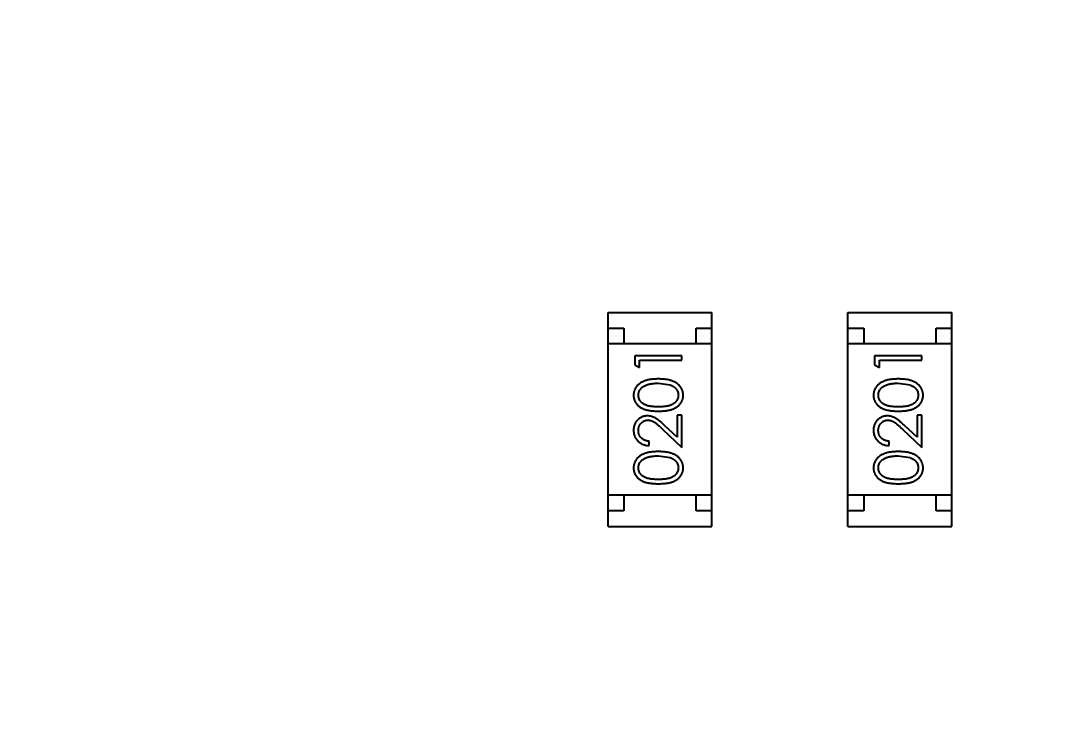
# Model space of a CAD drawing. Header units: inches. Extents: x 398 to 599, y 40 to 151.
# Drawn here: x 560.697 to 563.998, y 82.235 to 84.453 of the extents above; entities that cross this region are included whole.
import ezdxf

# ---------------------------------------------------------------- set-up
doc = ezdxf.new("R2010")
doc.units = ezdxf.units.IN
doc.header["$LTSCALE"] = 1.21
doc.header["$MEASUREMENT"] = 0
doc.header["$PDMODE"] = 3
doc.header["$PDSIZE"] = 0.3125
doc.layers.get('0').update_dxf_attribs({"linetype": 'CONTINUOUS'})
doc.layers.get('Defpoints').update_dxf_attribs({"linetype": 'CONTINUOUS'})
doc.layers.add('DIM', color=3, linetype='CONTINUOUS')
doc.styles.get("Standard").update_dxf_attribs({"font": 'txt', "width": 0.8})
doc.dimstyles.get("Standard").update_dxf_attribs({"dimtxt": 0.15625, "dimasz": 0.1875, "dimexe": 0.125, "dimexo": 0.0625, "dimgap": 0.09, "dimtad": 0, "dimtih": 1, "dimtoh": 1, "dimzin": 4, "dimdsep": 46, "dimtxsty": 'Standard', "dimblk": '_FILLED', "dimblk1": '_FILLED', "dimblk2": '_FILLED', "dimcen": 0.09, "dimazin": 1, "dimtp": 0.01, "dimtm": 0.01, "dimtfac": 1, "dimtofl": 0, "dimtmove": 0, "dimatfit": 3, "dimldrblk": '_FILLED', "dimfxl": 1, "dimtolj": 1, "dimtzin": 4, "dimarcsym": 0})

# ---------------------------------------------------------------- blocks, each defined once
blk = doc.blocks.new('_FILLED')
at = {"color": 0, "linetype": 'ByBlock'}
blk.add_solid([(0, 0), (-1, 0.1667), (-1, -0.1667)], dxfattribs=at)
blk = doc.blocks.new('*D71')
at = {"layer": 'Defpoints', "color": 0}
for p in [(570.261, 87.005), (553.751, 68.4022), (553.751, 64.8591)]:
    blk.add_point(p, dxfattribs=at)
at = {"layer": 'DIM', "color": 0, "lineweight": -2}
for p, q in [((570.261, 86.9425), (570.261, 64.7341)), ((553.751, 68.3397), (553.751, 64.7341)), ((555.751, 64.8591), (559.2494, 64.8591)), ((568.261, 64.8591), (564.7627, 64.8591))]:
    blk.add_line(p, q, dxfattribs=at)
at = {"layer": 'DIM', "color": 0, "lineweight": -2, "xscale": 2, "yscale": 2, "zscale": 2, "rotation": 180}
blk.add_blockref('_FILLED', (553.751, 64.8591), dxfattribs=at)
at = {"layer": 'DIM', "color": 0, "lineweight": -2, "xscale": 2, "yscale": 2, "zscale": 2}
blk.add_blockref('_FILLED', (570.261, 64.8591), dxfattribs=at)
at = {"layer": 'DIM', "color": 0, "insert": (562.006, 64.8591), "char_height": 2, "attachment_point": 5}
blk.add_mtext('\\A1;16.51', dxfattribs=at)

msp = doc.modelspace()

# ---------------------------------------------------------------- linework, layer by layer
at = {"color": 7, "linetype": 'Continuous'}
for p, q in [((562.5622, 82.8468), (562.5622, 83.5268)), ((562.5622, 83.5268), (562.8922, 83.5268)), ((562.8922, 82.8468), (562.8922, 83.5268)), ((563.3242, 82.8468), (563.3242, 83.5268)), ((563.3242, 83.5268), (563.6542, 83.5268)), ((563.6542, 82.8468), (563.6542, 83.5268)), ((562.5622, 83.4768), (562.6122, 83.4768)), ((562.6122, 83.4768), (562.6122, 83.4268)), ((562.8422, 83.4268), (562.8422, 83.4768)), ((562.8422, 83.4768), (562.8922, 83.4768)), ((563.3242, 83.4768), (563.3742, 83.4768)), ((563.3742, 83.4768), (563.3742, 83.4268)), ((563.6042, 83.4268), (563.6042, 83.4768)), ((563.6042, 83.4768), (563.6542, 83.4768)), ((562.8922, 83.4268), (562.5622, 83.4268)), ((563.6542, 83.4268), (563.3242, 83.4268)), ((562.6469, 83.3886), (562.6469, 83.3609)), ((562.7969, 83.3886), (562.6469, 83.3886)), ((562.7969, 83.3751), (562.7969, 83.3886)), ((563.4089, 83.3886), (563.4089, 83.3609)), ((563.5589, 83.3886), (563.4089, 83.3886)), ((563.5589, 83.3751), (563.5589, 83.3886)), ((562.6469, 83.3609), (562.6623, 83.3521)), ((562.6623, 83.3521), (562.6623, 83.3751)), ((562.6623, 83.3751), (562.7969, 83.3751)), ((563.4089, 83.3609), (563.4243, 83.3521)), ((563.4243, 83.3521), (563.4243, 83.3751)), ((563.4243, 83.3751), (563.5589, 83.3751)), ((562.7219, 83.3021), (562.7597, 83.2964)), ((563.4839, 83.3021), (563.5216, 83.2964)), ((562.7816, 83.2001), (562.7816, 83.1303)), ((562.7969, 83.2001), (562.7816, 83.2001)), ((562.7969, 83.0982), (562.7969, 83.2001)), ((563.5435, 83.2001), (563.5435, 83.1303)), ((563.5589, 83.2001), (563.5435, 83.2001)), ((563.5589, 83.0982), (563.5589, 83.2001)), ((562.7816, 83.1303), (562.7415, 83.1679)), ((563.5435, 83.1303), (563.5035, 83.1679)), ((562.7349, 83.1564), (562.7969, 83.0982)), ((563.4969, 83.1564), (563.5589, 83.0982)), ((562.6931, 83.104), (562.6931, 83.1174)), ((563.4551, 83.104), (563.4551, 83.1174)), ((562.7219, 83.0713), (562.7597, 83.0656)), ((563.4839, 83.0713), (563.5216, 83.0656)), ((562.8922, 82.9468), (562.5622, 82.9468)), ((562.6122, 82.9468), (562.6122, 82.8968)), ((562.8422, 82.8968), (562.8422, 82.9468)), ((563.6542, 82.9468), (563.3242, 82.9468)), ((563.3742, 82.9468), (563.3742, 82.8968)), ((563.6042, 82.8968), (563.6042, 82.9468)), ((562.6122, 82.8968), (562.5622, 82.8968)), ((562.8922, 82.8968), (562.8422, 82.8968)), ((563.3742, 82.8968), (563.3242, 82.8968)), ((563.6542, 82.8968), (563.6042, 82.8968)), ((562.5622, 82.8468), (562.8922, 82.8468)), ((563.3242, 82.8468), (563.6542, 82.8468))]:
    msp.add_line(p, q, dxfattribs=at)
for radius, start, end in [(23, 281.22586, 258.77532), (22.75, 294.44334, 241.13427)]:
    msp.add_arc((553.751, 92.925), radius, start, end, dxfattribs=at)
for points, knots in [([(562.722, 83.3155), (562.7197, 83.3155), (562.7152, 83.3154), (562.7086, 83.3151), (562.7024, 83.3146), (562.6966, 83.3139), (562.6911, 83.3129), (562.686, 83.3118), (562.6812, 83.3103), (562.6768, 83.3087), (562.6727, 83.3069), (562.6689, 83.305), (562.6653, 83.3029), (562.662, 83.3007), (562.659, 83.2982), (562.6562, 83.2957), (562.6537, 83.293), (562.6515, 83.2901), (562.6495, 83.2871), (562.6478, 83.284), (562.6463, 83.2808), (562.6452, 83.2776), (562.6442, 83.2742), (562.6436, 83.2708), (562.6432, 83.2673), (562.6431, 83.2649), (562.6431, 83.2637)], [0, 0, 0, 0, 0.065278, 0.127205, 0.186168, 0.241675, 0.294115, 0.343609, 0.390387, 0.434463, 0.476646, 0.517002, 0.555936, 0.593716, 0.630057, 0.665601, 0.700745, 0.734917, 0.768681, 0.802087, 0.834849, 0.867433, 0.900138, 0.932806, 0.966212, 1, 1, 1, 1]), ([(562.6585, 83.2642), (562.6586, 83.2658), (562.6587, 83.2691), (562.66, 83.274), (562.6621, 83.2786), (562.6645, 83.2824), (562.6668, 83.2852), (562.6688, 83.2873), (562.671, 83.2893), (562.6735, 83.2911), (562.6762, 83.2927), (562.6791, 83.2943), (562.6823, 83.2957), (562.6857, 83.2971), (562.6894, 83.2982), (562.6933, 83.2993), (562.6975, 83.3001), (562.7019, 83.3008), (562.7065, 83.3014), (562.7114, 83.3018), (562.7166, 83.302), (562.7201, 83.302), (562.7219, 83.3021)], [0, 0, 0, 0, 0.059689, 0.119507, 0.181075, 0.246162, 0.279894, 0.314468, 0.350403, 0.387474, 0.426147, 0.466624, 0.508745, 0.553328, 0.600058, 0.649177, 0.700552, 0.754894, 0.811825, 0.871514, 0.934319, 1, 1, 1, 1]), ([(562.8008, 83.2637), (562.8008, 83.2649), (562.8007, 83.2673), (562.8003, 83.2708), (562.7996, 83.2743), (562.7987, 83.2776), (562.7975, 83.2809), (562.7961, 83.2841), (562.7943, 83.2872), (562.7923, 83.2902), (562.7901, 83.2931), (562.7875, 83.2958), (562.7848, 83.2984), (562.7817, 83.3008), (562.7784, 83.303), (562.7748, 83.3051), (562.771, 83.307), (562.767, 83.3088), (562.7626, 83.3104), (562.7578, 83.3118), (562.7527, 83.3129), (562.7473, 83.3139), (562.7415, 83.3146), (562.7353, 83.3152), (562.7288, 83.3154), (562.7243, 83.3155), (562.722, 83.3155)], [0, 0, 0, 0, 0.033824, 0.067298, 0.10028, 0.133019, 0.165736, 0.198792, 0.232372, 0.266409, 0.301016, 0.336196, 0.371972, 0.408574, 0.446394, 0.485225, 0.525372, 0.567224, 0.611081, 0.65775, 0.70702, 0.759235, 0.814484, 0.873227, 0.934937, 1, 1, 1, 1]), ([(562.7597, 83.2964), (562.7607, 83.296), (562.7627, 83.2952), (562.7657, 83.2939), (562.7684, 83.2924), (562.7709, 83.2908), (562.7732, 83.2891), (562.7754, 83.2872), (562.7773, 83.2852), (562.7795, 83.2824), (562.7819, 83.2787), (562.7839, 83.274), (562.7852, 83.2692), (562.7853, 83.2659), (562.7854, 83.2642)], [0, 0, 0, 0, 0.075949, 0.148549, 0.218996, 0.286119, 0.351826, 0.416074, 0.478265, 0.540325, 0.660405, 0.774606, 0.887187, 1, 1, 1, 1]), ([(563.484, 83.3155), (563.4817, 83.3155), (563.4772, 83.3154), (563.4706, 83.3151), (563.4644, 83.3146), (563.4586, 83.3139), (563.4531, 83.3129), (563.448, 83.3118), (563.4432, 83.3103), (563.4388, 83.3087), (563.4347, 83.3069), (563.4309, 83.305), (563.4273, 83.3029), (563.424, 83.3007), (563.421, 83.2982), (563.4182, 83.2957), (563.4157, 83.293), (563.4135, 83.2901), (563.4115, 83.2871), (563.4098, 83.284), (563.4083, 83.2808), (563.4072, 83.2776), (563.4062, 83.2742), (563.4056, 83.2708), (563.4052, 83.2673), (563.4051, 83.2649), (563.4051, 83.2637)], [0, 0, 0, 0, 0.065278, 0.127205, 0.186168, 0.241675, 0.294115, 0.343609, 0.390387, 0.434463, 0.476646, 0.517002, 0.555936, 0.593716, 0.630057, 0.665601, 0.700745, 0.734917, 0.768681, 0.802087, 0.834849, 0.867433, 0.900138, 0.932806, 0.966212, 1, 1, 1, 1]), ([(563.4205, 83.2642), (563.4206, 83.2658), (563.4207, 83.2691), (563.422, 83.274), (563.4241, 83.2786), (563.4265, 83.2824), (563.4287, 83.2852), (563.4308, 83.2873), (563.433, 83.2893), (563.4355, 83.2911), (563.4382, 83.2927), (563.4411, 83.2943), (563.4443, 83.2957), (563.4477, 83.2971), (563.4514, 83.2982), (563.4553, 83.2993), (563.4595, 83.3001), (563.4639, 83.3008), (563.4685, 83.3014), (563.4734, 83.3018), (563.4786, 83.302), (563.4821, 83.302), (563.4839, 83.3021)], [0, 0, 0, 0, 0.059689, 0.119507, 0.181075, 0.246162, 0.279894, 0.314468, 0.350403, 0.387474, 0.426147, 0.466624, 0.508745, 0.553328, 0.600058, 0.649177, 0.700552, 0.754894, 0.811825, 0.871514, 0.934319, 1, 1, 1, 1]), ([(563.5628, 83.2637), (563.5628, 83.2649), (563.5627, 83.2673), (563.5623, 83.2708), (563.5616, 83.2743), (563.5607, 83.2776), (563.5595, 83.2809), (563.558, 83.2841), (563.5563, 83.2872), (563.5543, 83.2902), (563.5521, 83.2931), (563.5495, 83.2958), (563.5468, 83.2984), (563.5437, 83.3008), (563.5404, 83.303), (563.5368, 83.3051), (563.533, 83.307), (563.529, 83.3088), (563.5246, 83.3104), (563.5198, 83.3118), (563.5147, 83.3129), (563.5093, 83.3139), (563.5035, 83.3146), (563.4973, 83.3152), (563.4908, 83.3154), (563.4863, 83.3155), (563.484, 83.3155)], [0, 0, 0, 0, 0.033824, 0.067298, 0.10028, 0.133019, 0.165736, 0.198792, 0.232372, 0.266409, 0.301016, 0.336196, 0.371972, 0.408574, 0.446394, 0.485225, 0.525372, 0.567224, 0.611081, 0.65775, 0.70702, 0.759235, 0.814484, 0.873227, 0.934937, 1, 1, 1, 1]), ([(563.5216, 83.2964), (563.5227, 83.296), (563.5247, 83.2952), (563.5277, 83.2939), (563.5304, 83.2924), (563.5329, 83.2908), (563.5352, 83.2891), (563.5374, 83.2872), (563.5393, 83.2852), (563.5415, 83.2824), (563.5439, 83.2787), (563.5459, 83.274), (563.5472, 83.2692), (563.5473, 83.2659), (563.5474, 83.2642)], [0, 0, 0, 0, 0.075949, 0.148549, 0.218996, 0.286119, 0.351826, 0.416074, 0.478265, 0.540325, 0.660405, 0.774606, 0.887187, 1, 1, 1, 1]), ([(562.6431, 83.2637), (562.6431, 83.2626), (562.6432, 83.2602), (562.6436, 83.2568), (562.6442, 83.2534), (562.6452, 83.2501), (562.6463, 83.2469), (562.6478, 83.2438), (562.6495, 83.2408), (562.6514, 83.2378), (562.6537, 83.235), (562.6561, 83.2323), (562.6588, 83.2299), (562.6618, 83.2275), (562.665, 83.2254), (562.6684, 83.2233), (562.6721, 83.2215), (562.6761, 83.2199), (562.6804, 83.2184), (562.6851, 83.2171), (562.6902, 83.216), (562.6958, 83.2151), (562.7017, 83.2144), (562.7081, 83.2139), (562.7149, 83.2136), (562.7196, 83.2136), (562.722, 83.2136)], [0, 0, 0, 0, 0.033742, 0.066533, 0.099153, 0.13154, 0.164087, 0.196563, 0.229707, 0.263315, 0.297504, 0.331686, 0.366482, 0.4021, 0.438958, 0.476748, 0.515985, 0.556589, 0.599519, 0.645765, 0.695487, 0.748721, 0.805687, 0.866754, 0.931405, 1, 1, 1, 1]), ([(562.7219, 83.2271), (562.7199, 83.2271), (562.716, 83.2271), (562.7104, 83.2273), (562.7051, 83.2277), (562.7002, 83.2282), (562.6956, 83.2288), (562.6915, 83.2296), (562.6878, 83.2305), (562.6843, 83.2316), (562.6812, 83.2329), (562.6783, 83.2342), (562.6756, 83.2357), (562.6731, 83.2373), (562.6708, 83.2391), (562.6687, 83.241), (562.6667, 83.243), (562.6645, 83.2459), (562.6621, 83.2496), (562.66, 83.2543), (562.6587, 83.2592), (562.6586, 83.2625), (562.6585, 83.2642)], [0, 0, 0, 0, 0.073302, 0.142286, 0.206253, 0.266017, 0.321612, 0.372532, 0.419497, 0.462398, 0.502825, 0.541489, 0.579034, 0.615143, 0.650298, 0.684912, 0.718701, 0.752189, 0.817245, 0.879117, 0.939613, 1, 1, 1, 1]), ([(562.7854, 83.2642), (562.7853, 83.2625), (562.7852, 83.2592), (562.7839, 83.2544), (562.7818, 83.2496), (562.7794, 83.2459), (562.7771, 83.243), (562.7752, 83.241), (562.773, 83.2391), (562.7707, 83.2373), (562.7682, 83.2357), (562.7655, 83.2342), (562.7626, 83.2328), (562.7595, 83.2316), (562.7561, 83.2305), (562.7523, 83.2296), (562.7482, 83.2288), (562.7437, 83.2281), (562.7388, 83.2277), (562.7335, 83.2273), (562.7278, 83.2271), (562.7239, 83.2271), (562.7219, 83.2271)], [0, 0, 0, 0, 0.060034, 0.120278, 0.182348, 0.247919, 0.281641, 0.315701, 0.350322, 0.385703, 0.421819, 0.459196, 0.497866, 0.538301, 0.58121, 0.628183, 0.679403, 0.734699, 0.794074, 0.858416, 0.927049, 1, 1, 1, 1]), ([(562.722, 83.2136), (562.7244, 83.2136), (562.729, 83.2136), (562.7358, 83.2139), (562.7421, 83.2144), (562.7481, 83.2152), (562.7536, 83.2161), (562.7588, 83.2171), (562.7635, 83.2184), (562.7678, 83.2199), (562.7718, 83.2216), (562.7755, 83.2235), (562.779, 83.2255), (562.7822, 83.2277), (562.7852, 83.23), (562.7879, 83.2325), (562.7904, 83.2351), (562.7926, 83.2379), (562.7945, 83.2408), (562.7962, 83.2439), (562.7976, 83.2469), (562.7987, 83.2501), (562.7997, 83.2534), (562.8003, 83.2568), (562.8007, 83.2602), (562.8008, 83.2626), (562.8008, 83.2637)], [0, 0, 0, 0, 0.068113, 0.132564, 0.193427, 0.250218, 0.303569, 0.353576, 0.400235, 0.443586, 0.484619, 0.524292, 0.56238, 0.599049, 0.63494, 0.669782, 0.704009, 0.737842, 0.771098, 0.803896, 0.836415, 0.868639, 0.900715, 0.933378, 0.966213, 1, 1, 1, 1]), ([(563.4051, 83.2637), (563.4051, 83.2626), (563.4051, 83.2602), (563.4056, 83.2568), (563.4062, 83.2534), (563.4072, 83.2501), (563.4083, 83.2469), (563.4098, 83.2438), (563.4115, 83.2408), (563.4134, 83.2378), (563.4157, 83.235), (563.4181, 83.2323), (563.4208, 83.2299), (563.4238, 83.2275), (563.427, 83.2254), (563.4304, 83.2233), (563.4341, 83.2215), (563.4381, 83.2199), (563.4424, 83.2184), (563.4471, 83.2171), (563.4522, 83.216), (563.4578, 83.2151), (563.4637, 83.2144), (563.4701, 83.2139), (563.4769, 83.2136), (563.4816, 83.2136), (563.484, 83.2136)], [0, 0, 0, 0, 0.033742, 0.066533, 0.099153, 0.13154, 0.164087, 0.196563, 0.229707, 0.263315, 0.297504, 0.331686, 0.366482, 0.4021, 0.438958, 0.476748, 0.515985, 0.556589, 0.599519, 0.645765, 0.695487, 0.748721, 0.805687, 0.866754, 0.931405, 1, 1, 1, 1]), ([(563.4839, 83.2271), (563.4819, 83.2271), (563.478, 83.2271), (563.4724, 83.2273), (563.4671, 83.2277), (563.4622, 83.2282), (563.4576, 83.2288), (563.4535, 83.2296), (563.4497, 83.2305), (563.4463, 83.2316), (563.4432, 83.2329), (563.4403, 83.2342), (563.4376, 83.2357), (563.4351, 83.2373), (563.4328, 83.2391), (563.4307, 83.241), (563.4287, 83.243), (563.4265, 83.2459), (563.4241, 83.2496), (563.422, 83.2543), (563.4207, 83.2592), (563.4206, 83.2625), (563.4205, 83.2642)], [0, 0, 0, 0, 0.073302, 0.142286, 0.206253, 0.266017, 0.321612, 0.372532, 0.419497, 0.462398, 0.502825, 0.541489, 0.579034, 0.615143, 0.650298, 0.684912, 0.718701, 0.752189, 0.817245, 0.879117, 0.939613, 1, 1, 1, 1]), ([(563.5474, 83.2642), (563.5473, 83.2625), (563.5471, 83.2592), (563.5458, 83.2544), (563.5438, 83.2496), (563.5414, 83.2459), (563.5391, 83.243), (563.5372, 83.241), (563.535, 83.2391), (563.5327, 83.2373), (563.5302, 83.2357), (563.5275, 83.2342), (563.5246, 83.2328), (563.5215, 83.2316), (563.5181, 83.2305), (563.5143, 83.2296), (563.5101, 83.2288), (563.5056, 83.2281), (563.5007, 83.2277), (563.4955, 83.2273), (563.4898, 83.2271), (563.4859, 83.2271), (563.4839, 83.2271)], [0, 0, 0, 0, 0.060034, 0.120278, 0.182348, 0.247919, 0.281641, 0.315701, 0.350322, 0.385703, 0.421819, 0.459196, 0.497866, 0.538301, 0.58121, 0.628183, 0.679403, 0.734699, 0.794074, 0.858416, 0.927049, 1, 1, 1, 1]), ([(563.484, 83.2136), (563.4864, 83.2136), (563.491, 83.2136), (563.4978, 83.2139), (563.5041, 83.2144), (563.5101, 83.2152), (563.5156, 83.2161), (563.5208, 83.2171), (563.5255, 83.2184), (563.5298, 83.2199), (563.5338, 83.2216), (563.5375, 83.2235), (563.541, 83.2255), (563.5442, 83.2277), (563.5472, 83.23), (563.5499, 83.2325), (563.5523, 83.2351), (563.5545, 83.2379), (563.5565, 83.2408), (563.5582, 83.2439), (563.5596, 83.2469), (563.5607, 83.2501), (563.5617, 83.2534), (563.5623, 83.2568), (563.5627, 83.2602), (563.5628, 83.2626), (563.5628, 83.2637)], [0, 0, 0, 0, 0.068113, 0.132564, 0.193427, 0.250218, 0.303569, 0.353576, 0.400235, 0.443586, 0.484619, 0.524292, 0.56238, 0.599049, 0.63494, 0.669782, 0.704009, 0.737842, 0.771098, 0.803896, 0.836415, 0.868639, 0.900715, 0.933378, 0.966213, 1, 1, 1, 1]), ([(562.6877, 83.1982), (562.6862, 83.1982), (562.6833, 83.1981), (562.679, 83.1975), (562.6748, 83.1965), (562.6708, 83.1952), (562.667, 83.1934), (562.6633, 83.1912), (562.6597, 83.1887), (562.6563, 83.1857), (562.6532, 83.1825), (562.6505, 83.179), (562.6482, 83.1752), (562.6463, 83.1712), (562.6449, 83.167), (562.6439, 83.1625), (562.6432, 83.1578), (562.6431, 83.1545), (562.6431, 83.1529)], [0, 0, 0, 0, 0.06271, 0.123347, 0.183401, 0.242828, 0.302097, 0.36242, 0.423725, 0.487032, 0.550491, 0.612709, 0.674265, 0.73617, 0.799211, 0.863483, 0.930525, 1, 1, 1, 1]), ([(562.7415, 83.1679), (562.74, 83.1693), (562.737, 83.1721), (562.7326, 83.176), (562.7285, 83.1796), (562.7246, 83.1828), (562.721, 83.1856), (562.7176, 83.1881), (562.7145, 83.1902), (562.7106, 83.1925), (562.7059, 83.1948), (562.7, 83.1968), (562.6939, 83.198), (562.6898, 83.1981), (562.6877, 83.1982)], [0, 0, 0, 0, 0.09953, 0.192079, 0.277712, 0.357454, 0.429648, 0.495771, 0.555538, 0.608657, 0.707578, 0.804328, 0.901298, 1, 1, 1, 1]), ([(563.4497, 83.1982), (563.4482, 83.1982), (563.4453, 83.1981), (563.441, 83.1975), (563.4368, 83.1965), (563.4328, 83.1952), (563.429, 83.1934), (563.4253, 83.1912), (563.4217, 83.1887), (563.4183, 83.1857), (563.4152, 83.1825), (563.4125, 83.179), (563.4102, 83.1752), (563.4083, 83.1712), (563.4069, 83.167), (563.4059, 83.1625), (563.4052, 83.1578), (563.4051, 83.1545), (563.4051, 83.1529)], [0, 0, 0, 0, 0.06271, 0.123347, 0.183401, 0.242828, 0.302097, 0.36242, 0.423725, 0.487032, 0.550491, 0.612709, 0.674265, 0.73617, 0.799211, 0.863483, 0.930525, 1, 1, 1, 1]), ([(563.5035, 83.1679), (563.502, 83.1693), (563.499, 83.1721), (563.4946, 83.176), (563.4905, 83.1796), (563.4866, 83.1828), (563.483, 83.1856), (563.4796, 83.1881), (563.4765, 83.1902), (563.4726, 83.1925), (563.4679, 83.1948), (563.462, 83.1968), (563.4559, 83.198), (563.4518, 83.1981), (563.4497, 83.1982)], [0, 0, 0, 0, 0.09953, 0.192079, 0.277712, 0.357454, 0.429648, 0.495771, 0.555538, 0.608657, 0.707578, 0.804328, 0.901298, 1, 1, 1, 1]), ([(562.6585, 83.1522), (562.6585, 83.1533), (562.6586, 83.1555), (562.659, 83.1588), (562.6597, 83.1619), (562.6607, 83.1648), (562.6619, 83.1677), (562.6635, 83.1704), (562.6653, 83.1729), (562.6674, 83.1753), (562.6697, 83.1775), (562.6721, 83.1794), (562.6746, 83.1811), (562.6773, 83.1824), (562.68, 83.1835), (562.6829, 83.1842), (562.6858, 83.1847), (562.6879, 83.1847), (562.6889, 83.1847)], [0, 0, 0, 0, 0.068027, 0.133505, 0.19695, 0.26027, 0.322741, 0.384982, 0.448465, 0.513424, 0.578224, 0.640011, 0.700094, 0.760067, 0.819012, 0.877878, 0.938035, 1, 1, 1, 1]), ([(562.6889, 83.1847), (562.6905, 83.1847), (562.6938, 83.1846), (562.6985, 83.1835), (562.7032, 83.1818), (562.707, 83.1798), (562.7101, 83.1778), (562.7128, 83.1759), (562.7157, 83.1736), (562.719, 83.1709), (562.7226, 83.1678), (562.7264, 83.1644), (562.7305, 83.1605), (562.7334, 83.1578), (562.7349, 83.1564)], [0, 0, 0, 0, 0.088014, 0.174976, 0.2638, 0.355443, 0.406413, 0.465519, 0.533076, 0.609353, 0.693899, 0.787171, 0.889197, 1, 1, 1, 1]), ([(563.4205, 83.1522), (563.4205, 83.1533), (563.4206, 83.1555), (563.421, 83.1588), (563.4217, 83.1619), (563.4227, 83.1648), (563.4239, 83.1677), (563.4255, 83.1704), (563.4273, 83.1729), (563.4294, 83.1753), (563.4317, 83.1775), (563.4341, 83.1794), (563.4366, 83.1811), (563.4393, 83.1824), (563.442, 83.1835), (563.4449, 83.1842), (563.4478, 83.1847), (563.4499, 83.1847), (563.4509, 83.1847)], [0, 0, 0, 0, 0.068027, 0.133505, 0.19695, 0.26027, 0.322741, 0.384982, 0.448465, 0.513424, 0.578224, 0.640011, 0.700094, 0.760067, 0.819012, 0.877878, 0.938035, 1, 1, 1, 1]), ([(563.4509, 83.1847), (563.4525, 83.1847), (563.4557, 83.1846), (563.4605, 83.1835), (563.4652, 83.1818), (563.469, 83.1798), (563.4721, 83.1778), (563.4748, 83.1759), (563.4777, 83.1736), (563.481, 83.1709), (563.4845, 83.1678), (563.4884, 83.1644), (563.4925, 83.1605), (563.4954, 83.1578), (563.4969, 83.1564)], [0, 0, 0, 0, 0.088014, 0.174976, 0.2638, 0.355443, 0.406413, 0.465519, 0.533076, 0.609353, 0.693899, 0.787171, 0.889197, 1, 1, 1, 1]), ([(562.6431, 83.1529), (562.6431, 83.1512), (562.6432, 83.1479), (562.6439, 83.1431), (562.645, 83.1385), (562.6465, 83.134), (562.6485, 83.1298), (562.651, 83.1258), (562.6538, 83.122), (562.6571, 83.1184), (562.6607, 83.1152), (562.6646, 83.1123), (562.6688, 83.1099), (562.6732, 83.1078), (562.6778, 83.1062), (562.6827, 83.105), (562.6878, 83.1042), (562.6913, 83.1041), (562.6931, 83.104)], [0, 0, 0, 0, 0.06445, 0.126725, 0.187421, 0.247417, 0.306749, 0.366595, 0.427749, 0.490235, 0.553031, 0.614805, 0.676505, 0.738096, 0.801021, 0.864897, 0.931209, 1, 1, 1, 1]), ([(562.6931, 83.1174), (562.6918, 83.1176), (562.6892, 83.1178), (562.6854, 83.1186), (562.6818, 83.1195), (562.6785, 83.1207), (562.6754, 83.1223), (562.6726, 83.124), (562.6699, 83.126), (562.6675, 83.1282), (562.6654, 83.1307), (562.6635, 83.1333), (562.662, 83.1361), (562.6607, 83.139), (562.6597, 83.1421), (562.659, 83.1453), (562.6586, 83.1487), (562.6585, 83.151), (562.6585, 83.1522)], [0, 0, 0, 0, 0.073648, 0.143686, 0.210962, 0.275557, 0.338064, 0.399311, 0.4594, 0.51934, 0.579024, 0.637809, 0.695959, 0.754122, 0.813113, 0.873453, 0.935561, 1, 1, 1, 1]), ([(563.4051, 83.1529), (563.4051, 83.1512), (563.4052, 83.1479), (563.4059, 83.1431), (563.407, 83.1385), (563.4085, 83.134), (563.4105, 83.1298), (563.4129, 83.1258), (563.4158, 83.122), (563.4191, 83.1184), (563.4227, 83.1152), (563.4266, 83.1123), (563.4308, 83.1099), (563.4352, 83.1078), (563.4398, 83.1062), (563.4447, 83.105), (563.4498, 83.1042), (563.4533, 83.1041), (563.4551, 83.104)], [0, 0, 0, 0, 0.06445, 0.126725, 0.187421, 0.247417, 0.306749, 0.366595, 0.427749, 0.490235, 0.553031, 0.614805, 0.676505, 0.738096, 0.801021, 0.864897, 0.931209, 1, 1, 1, 1]), ([(563.4551, 83.1174), (563.4538, 83.1176), (563.4511, 83.1178), (563.4474, 83.1186), (563.4438, 83.1195), (563.4405, 83.1207), (563.4374, 83.1223), (563.4346, 83.124), (563.4319, 83.126), (563.4295, 83.1282), (563.4274, 83.1307), (563.4255, 83.1333), (563.424, 83.1361), (563.4227, 83.139), (563.4217, 83.1421), (563.421, 83.1453), (563.4206, 83.1487), (563.4205, 83.151), (563.4205, 83.1522)], [0, 0, 0, 0, 0.073648, 0.143686, 0.210962, 0.275557, 0.338064, 0.399311, 0.4594, 0.51934, 0.579024, 0.637809, 0.695959, 0.754122, 0.813113, 0.873453, 0.935561, 1, 1, 1, 1]), ([(562.722, 83.0847), (562.7197, 83.0847), (562.7152, 83.0847), (562.7086, 83.0844), (562.7024, 83.0838), (562.6966, 83.0831), (562.6911, 83.0821), (562.686, 83.081), (562.6812, 83.0796), (562.6768, 83.078), (562.6727, 83.0761), (562.6689, 83.0742), (562.6653, 83.0721), (562.662, 83.0699), (562.659, 83.0675), (562.6562, 83.0649), (562.6537, 83.0622), (562.6515, 83.0593), (562.6495, 83.0563), (562.6478, 83.0532), (562.6463, 83.0501), (562.6452, 83.0468), (562.6442, 83.0435), (562.6436, 83.04), (562.6432, 83.0365), (562.6431, 83.0342), (562.6431, 83.033)], [0, 0, 0, 0, 0.065278, 0.127205, 0.186168, 0.241675, 0.294115, 0.343609, 0.390387, 0.434463, 0.476646, 0.517002, 0.555936, 0.593716, 0.630057, 0.665601, 0.700745, 0.734917, 0.768681, 0.802087, 0.834849, 0.867433, 0.900138, 0.932806, 0.966212, 1, 1, 1, 1]), ([(562.6585, 83.0334), (562.6586, 83.0351), (562.6587, 83.0383), (562.66, 83.0432), (562.6621, 83.0479), (562.6645, 83.0516), (562.6668, 83.0545), (562.6688, 83.0565), (562.671, 83.0585), (562.6735, 83.0603), (562.6762, 83.062), (562.6791, 83.0635), (562.6823, 83.065), (562.6857, 83.0663), (562.6894, 83.0674), (562.6933, 83.0685), (562.6975, 83.0693), (562.7019, 83.0701), (562.7065, 83.0706), (562.7114, 83.071), (562.7166, 83.0712), (562.7201, 83.0713), (562.7219, 83.0713)], [0, 0, 0, 0, 0.059689, 0.119507, 0.181075, 0.246162, 0.279894, 0.314468, 0.350403, 0.387474, 0.426147, 0.466624, 0.508745, 0.553328, 0.600058, 0.649177, 0.700552, 0.754894, 0.811825, 0.871514, 0.934319, 1, 1, 1, 1]), ([(562.8008, 83.033), (562.8008, 83.0342), (562.8007, 83.0365), (562.8003, 83.0401), (562.7996, 83.0435), (562.7987, 83.0468), (562.7975, 83.0501), (562.7961, 83.0533), (562.7943, 83.0564), (562.7923, 83.0594), (562.7901, 83.0623), (562.7875, 83.065), (562.7848, 83.0676), (562.7817, 83.07), (562.7784, 83.0723), (562.7748, 83.0743), (562.771, 83.0763), (562.767, 83.0781), (562.7626, 83.0797), (562.7578, 83.081), (562.7527, 83.0822), (562.7473, 83.0831), (562.7415, 83.0838), (562.7353, 83.0844), (562.7288, 83.0847), (562.7243, 83.0847), (562.722, 83.0847)], [0, 0, 0, 0, 0.033824, 0.067298, 0.10028, 0.133019, 0.165736, 0.198792, 0.232372, 0.266409, 0.301016, 0.336196, 0.371972, 0.408574, 0.446394, 0.485225, 0.525372, 0.567224, 0.611081, 0.65775, 0.70702, 0.759235, 0.814484, 0.873227, 0.934937, 1, 1, 1, 1]), ([(562.7597, 83.0656), (562.7607, 83.0652), (562.7627, 83.0645), (562.7657, 83.0631), (562.7684, 83.0617), (562.7709, 83.0601), (562.7732, 83.0583), (562.7754, 83.0565), (562.7773, 83.0545), (562.7795, 83.0516), (562.7819, 83.048), (562.7839, 83.0433), (562.7852, 83.0384), (562.7853, 83.0351), (562.7854, 83.0334)], [0, 0, 0, 0, 0.075949, 0.148549, 0.218996, 0.286119, 0.351826, 0.416074, 0.478265, 0.540325, 0.660405, 0.774606, 0.887187, 1, 1, 1, 1]), ([(563.484, 83.0847), (563.4817, 83.0847), (563.4772, 83.0847), (563.4706, 83.0844), (563.4644, 83.0838), (563.4586, 83.0831), (563.4531, 83.0821), (563.448, 83.081), (563.4432, 83.0796), (563.4388, 83.078), (563.4347, 83.0761), (563.4309, 83.0742), (563.4273, 83.0721), (563.424, 83.0699), (563.421, 83.0675), (563.4182, 83.0649), (563.4157, 83.0622), (563.4135, 83.0593), (563.4115, 83.0563), (563.4098, 83.0532), (563.4083, 83.0501), (563.4072, 83.0468), (563.4062, 83.0435), (563.4056, 83.04), (563.4052, 83.0365), (563.4051, 83.0342), (563.4051, 83.033)], [0, 0, 0, 0, 0.065278, 0.127205, 0.186168, 0.241675, 0.294115, 0.343609, 0.390387, 0.434463, 0.476646, 0.517002, 0.555936, 0.593716, 0.630057, 0.665601, 0.700745, 0.734917, 0.768681, 0.802087, 0.834849, 0.867433, 0.900138, 0.932806, 0.966212, 1, 1, 1, 1]), ([(563.4205, 83.0334), (563.4206, 83.0351), (563.4207, 83.0383), (563.422, 83.0432), (563.4241, 83.0479), (563.4265, 83.0516), (563.4287, 83.0545), (563.4308, 83.0565), (563.433, 83.0585), (563.4355, 83.0603), (563.4382, 83.062), (563.4411, 83.0635), (563.4443, 83.065), (563.4477, 83.0663), (563.4514, 83.0674), (563.4553, 83.0685), (563.4595, 83.0693), (563.4639, 83.0701), (563.4685, 83.0706), (563.4734, 83.071), (563.4786, 83.0712), (563.4821, 83.0713), (563.4839, 83.0713)], [0, 0, 0, 0, 0.059689, 0.119507, 0.181075, 0.246162, 0.279894, 0.314468, 0.350403, 0.387474, 0.426147, 0.466624, 0.508745, 0.553328, 0.600058, 0.649177, 0.700552, 0.754894, 0.811825, 0.871514, 0.934319, 1, 1, 1, 1]), ([(563.5628, 83.033), (563.5628, 83.0342), (563.5627, 83.0365), (563.5623, 83.0401), (563.5616, 83.0435), (563.5607, 83.0468), (563.5595, 83.0501), (563.558, 83.0533), (563.5563, 83.0564), (563.5543, 83.0594), (563.5521, 83.0623), (563.5495, 83.065), (563.5468, 83.0676), (563.5437, 83.07), (563.5404, 83.0723), (563.5368, 83.0743), (563.533, 83.0763), (563.529, 83.0781), (563.5246, 83.0797), (563.5198, 83.081), (563.5147, 83.0822), (563.5093, 83.0831), (563.5035, 83.0838), (563.4973, 83.0844), (563.4908, 83.0847), (563.4863, 83.0847), (563.484, 83.0847)], [0, 0, 0, 0, 0.033824, 0.067298, 0.10028, 0.133019, 0.165736, 0.198792, 0.232372, 0.266409, 0.301016, 0.336196, 0.371972, 0.408574, 0.446394, 0.485225, 0.525372, 0.567224, 0.611081, 0.65775, 0.70702, 0.759235, 0.814484, 0.873227, 0.934937, 1, 1, 1, 1]), ([(563.5216, 83.0656), (563.5227, 83.0652), (563.5247, 83.0645), (563.5277, 83.0631), (563.5304, 83.0617), (563.5329, 83.0601), (563.5352, 83.0583), (563.5374, 83.0565), (563.5393, 83.0545), (563.5415, 83.0516), (563.5439, 83.048), (563.5459, 83.0433), (563.5472, 83.0384), (563.5473, 83.0351), (563.5474, 83.0334)], [0, 0, 0, 0, 0.075949, 0.148549, 0.218996, 0.286119, 0.351826, 0.416074, 0.478265, 0.540325, 0.660405, 0.774606, 0.887187, 1, 1, 1, 1]), ([(562.6431, 83.033), (562.6431, 83.0318), (562.6432, 83.0295), (562.6436, 83.026), (562.6442, 83.0226), (562.6452, 83.0193), (562.6463, 83.0161), (562.6478, 83.013), (562.6495, 83.01), (562.6514, 83.007), (562.6537, 83.0042), (562.6561, 83.0015), (562.6588, 82.9991), (562.6618, 82.9968), (562.665, 82.9946), (562.6684, 82.9926), (562.6721, 82.9908), (562.6761, 82.9891), (562.6804, 82.9876), (562.6851, 82.9863), (562.6902, 82.9852), (562.6958, 82.9844), (562.7017, 82.9837), (562.7081, 82.9832), (562.7149, 82.9829), (562.7196, 82.9828), (562.722, 82.9828)], [0, 0, 0, 0, 0.033742, 0.066533, 0.099153, 0.13154, 0.164087, 0.196563, 0.229707, 0.263315, 0.297504, 0.331686, 0.366482, 0.4021, 0.438958, 0.476748, 0.515985, 0.556589, 0.599519, 0.645765, 0.695487, 0.748721, 0.805687, 0.866754, 0.931405, 1, 1, 1, 1]), ([(562.7219, 82.9963), (562.7199, 82.9963), (562.716, 82.9963), (562.7104, 82.9966), (562.7051, 82.9969), (562.7002, 82.9974), (562.6956, 82.998), (562.6915, 82.9989), (562.6878, 82.9998), (562.6843, 83.0009), (562.6812, 83.0021), (562.6783, 83.0034), (562.6756, 83.0049), (562.6731, 83.0066), (562.6708, 83.0083), (562.6687, 83.0102), (562.6667, 83.0122), (562.6645, 83.0151), (562.6621, 83.0188), (562.66, 83.0235), (562.6587, 83.0284), (562.6586, 83.0318), (562.6585, 83.0334)], [0, 0, 0, 0, 0.073302, 0.142286, 0.206253, 0.266017, 0.321612, 0.372532, 0.419497, 0.462398, 0.502825, 0.541489, 0.579034, 0.615143, 0.650298, 0.684912, 0.718701, 0.752189, 0.817245, 0.879117, 0.939613, 1, 1, 1, 1]), ([(562.7854, 83.0334), (562.7853, 83.0318), (562.7852, 83.0285), (562.7839, 83.0236), (562.7818, 83.0189), (562.7794, 83.0151), (562.7771, 83.0122), (562.7752, 83.0102), (562.773, 83.0083), (562.7707, 83.0065), (562.7682, 83.0049), (562.7655, 83.0034), (562.7626, 83.0021), (562.7595, 83.0008), (562.7561, 82.9997), (562.7523, 82.9988), (562.7482, 82.998), (562.7437, 82.9974), (562.7388, 82.9969), (562.7335, 82.9966), (562.7278, 82.9963), (562.7239, 82.9963), (562.7219, 82.9963)], [0, 0, 0, 0, 0.060034, 0.120278, 0.182348, 0.247919, 0.281641, 0.315701, 0.350322, 0.385703, 0.421819, 0.459196, 0.497866, 0.538301, 0.58121, 0.628183, 0.679403, 0.734699, 0.794074, 0.858416, 0.927049, 1, 1, 1, 1]), ([(562.722, 82.9828), (562.7244, 82.9828), (562.729, 82.9829), (562.7358, 82.9832), (562.7421, 82.9837), (562.7481, 82.9844), (562.7536, 82.9853), (562.7588, 82.9863), (562.7635, 82.9877), (562.7678, 82.9892), (562.7718, 82.9909), (562.7755, 82.9927), (562.779, 82.9947), (562.7822, 82.9969), (562.7852, 82.9992), (562.7879, 83.0017), (562.7904, 83.0044), (562.7926, 83.0071), (562.7945, 83.0101), (562.7962, 83.0131), (562.7976, 83.0162), (562.7987, 83.0194), (562.7997, 83.0226), (562.8003, 83.026), (562.8007, 83.0295), (562.8008, 83.0318), (562.8008, 83.033)], [0, 0, 0, 0, 0.068113, 0.132564, 0.193427, 0.250218, 0.303569, 0.353576, 0.400235, 0.443586, 0.484619, 0.524292, 0.56238, 0.599049, 0.63494, 0.669782, 0.704009, 0.737842, 0.771098, 0.803896, 0.836415, 0.868639, 0.900715, 0.933378, 0.966213, 1, 1, 1, 1]), ([(563.4051, 83.033), (563.4051, 83.0318), (563.4051, 83.0295), (563.4056, 83.026), (563.4062, 83.0226), (563.4072, 83.0193), (563.4083, 83.0161), (563.4098, 83.013), (563.4115, 83.01), (563.4134, 83.007), (563.4157, 83.0042), (563.4181, 83.0015), (563.4208, 82.9991), (563.4238, 82.9968), (563.427, 82.9946), (563.4304, 82.9926), (563.4341, 82.9908), (563.4381, 82.9891), (563.4424, 82.9876), (563.4471, 82.9863), (563.4522, 82.9852), (563.4578, 82.9844), (563.4637, 82.9837), (563.4701, 82.9832), (563.4769, 82.9829), (563.4816, 82.9828), (563.484, 82.9828)], [0, 0, 0, 0, 0.033742, 0.066533, 0.099153, 0.13154, 0.164087, 0.196563, 0.229707, 0.263315, 0.297504, 0.331686, 0.366482, 0.4021, 0.438958, 0.476748, 0.515985, 0.556589, 0.599519, 0.645765, 0.695487, 0.748721, 0.805687, 0.866754, 0.931405, 1, 1, 1, 1]), ([(563.4839, 82.9963), (563.4819, 82.9963), (563.478, 82.9963), (563.4724, 82.9966), (563.4671, 82.9969), (563.4622, 82.9974), (563.4576, 82.998), (563.4535, 82.9989), (563.4497, 82.9998), (563.4463, 83.0009), (563.4432, 83.0021), (563.4403, 83.0034), (563.4376, 83.0049), (563.4351, 83.0066), (563.4328, 83.0083), (563.4307, 83.0102), (563.4287, 83.0122), (563.4265, 83.0151), (563.4241, 83.0188), (563.422, 83.0235), (563.4207, 83.0284), (563.4206, 83.0318), (563.4205, 83.0334)], [0, 0, 0, 0, 0.073302, 0.142286, 0.206253, 0.266017, 0.321612, 0.372532, 0.419497, 0.462398, 0.502825, 0.541489, 0.579034, 0.615143, 0.650298, 0.684912, 0.718701, 0.752189, 0.817245, 0.879117, 0.939613, 1, 1, 1, 1]), ([(563.5474, 83.0334), (563.5473, 83.0318), (563.5471, 83.0285), (563.5458, 83.0236), (563.5438, 83.0189), (563.5414, 83.0151), (563.5391, 83.0122), (563.5372, 83.0102), (563.535, 83.0083), (563.5327, 83.0065), (563.5302, 83.0049), (563.5275, 83.0034), (563.5246, 83.0021), (563.5215, 83.0008), (563.5181, 82.9997), (563.5143, 82.9988), (563.5101, 82.998), (563.5056, 82.9974), (563.5007, 82.9969), (563.4955, 82.9966), (563.4898, 82.9963), (563.4859, 82.9963), (563.4839, 82.9963)], [0, 0, 0, 0, 0.060034, 0.120278, 0.182348, 0.247919, 0.281641, 0.315701, 0.350322, 0.385703, 0.421819, 0.459196, 0.497866, 0.538301, 0.58121, 0.628183, 0.679403, 0.734699, 0.794074, 0.858416, 0.927049, 1, 1, 1, 1]), ([(563.484, 82.9828), (563.4864, 82.9828), (563.491, 82.9829), (563.4978, 82.9832), (563.5041, 82.9837), (563.5101, 82.9844), (563.5156, 82.9853), (563.5208, 82.9863), (563.5255, 82.9877), (563.5298, 82.9892), (563.5338, 82.9909), (563.5375, 82.9927), (563.541, 82.9947), (563.5442, 82.9969), (563.5472, 82.9992), (563.5499, 83.0017), (563.5523, 83.0044), (563.5545, 83.0071), (563.5565, 83.0101), (563.5582, 83.0131), (563.5596, 83.0162), (563.5607, 83.0194), (563.5617, 83.0226), (563.5623, 83.026), (563.5627, 83.0295), (563.5628, 83.0318), (563.5628, 83.033)], [0, 0, 0, 0, 0.068113, 0.132564, 0.193427, 0.250218, 0.303569, 0.353576, 0.400235, 0.443586, 0.484619, 0.524292, 0.56238, 0.599049, 0.63494, 0.669782, 0.704009, 0.737842, 0.771098, 0.803896, 0.836415, 0.868639, 0.900715, 0.933378, 0.966213, 1, 1, 1, 1])]:
    msp.add_open_spline(points, degree=3, knots=knots, dxfattribs=at)

# ---------------------------------------------------------------- dimensions: what is measured, and where the dimension line sits
at = {"layer": 'DIM'}
dim = msp.add_linear_dim(base=(553.751, 64.8591), p1=(570.261, 87.005), p2=(553.751, 68.4022), dimstyle='Standard', override={"dimtxt": 2, "dimasz": 2, "dimtih": 0, "dimtoh": 0, "dimzin": 0, "dimcen": 0.198, "dimadec": 0, "dimazin": 0, "dimtp": 0, "dimtm": 0, "dimtdec": 4, "dimtzin": 0}, dxfattribs=at)
dim.commit()
dim.dimension.update_dxf_attribs({"geometry": '*D71', "text_midpoint": (562.006, 64.8591)})

doc.saveas('drawing.dxf')
